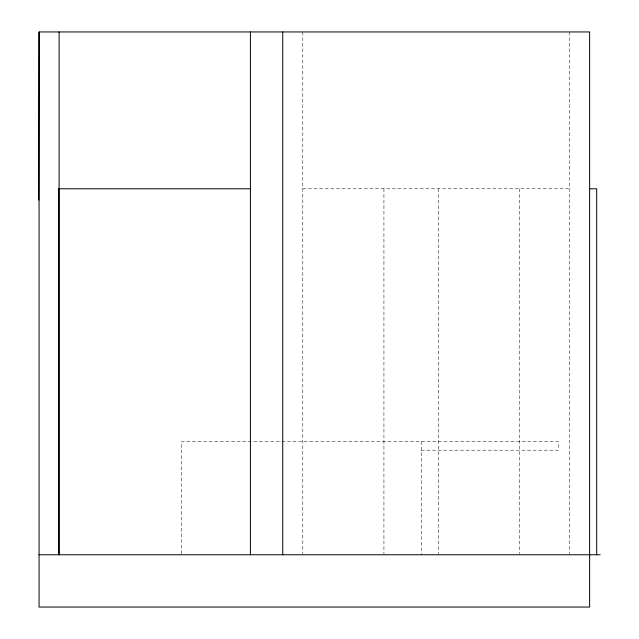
<?xml version="1.0" encoding="UTF-8"?>
<svg xmlns="http://www.w3.org/2000/svg" width="639" height="639" viewBox="0 0 639 639"><rect width="100%" height="100%" fill="white"/><g stroke="black" fill="none" stroke-linecap="round" stroke-linejoin="round"><path stroke-width="0.48" stroke-dasharray="3.19 2.4" d="M302.79 188.793L569.589 188.793M421.237 450.199L558.358 450.199L558.358 441.485L181.58 441.485L181.58 554.764M569.589 31.95L569.589 553.765M519.603 188.793L519.603 553.765M438.466 188.793L438.466 553.765M421.237 441.485L421.237 554.764M383.927 188.793L383.927 553.765M302.79 31.95L302.79 553.765"/><path stroke-width="0.96" d="M39.067 31.95L39.067 607.042L589.629 607.042L589.629 31.95L39.067 31.95L38.779 200.079M59.107 188.793L250.408 188.793M589.629 188.793L596.69 188.793L596.69 554.764M39.067 554.764L600.221 554.764M282.75 31.95L282.75 554.764M250.408 31.95L250.408 554.764M59.107 31.95L59.107 554.764M58.82 188.593L58.82 554.764"/></g></svg>
